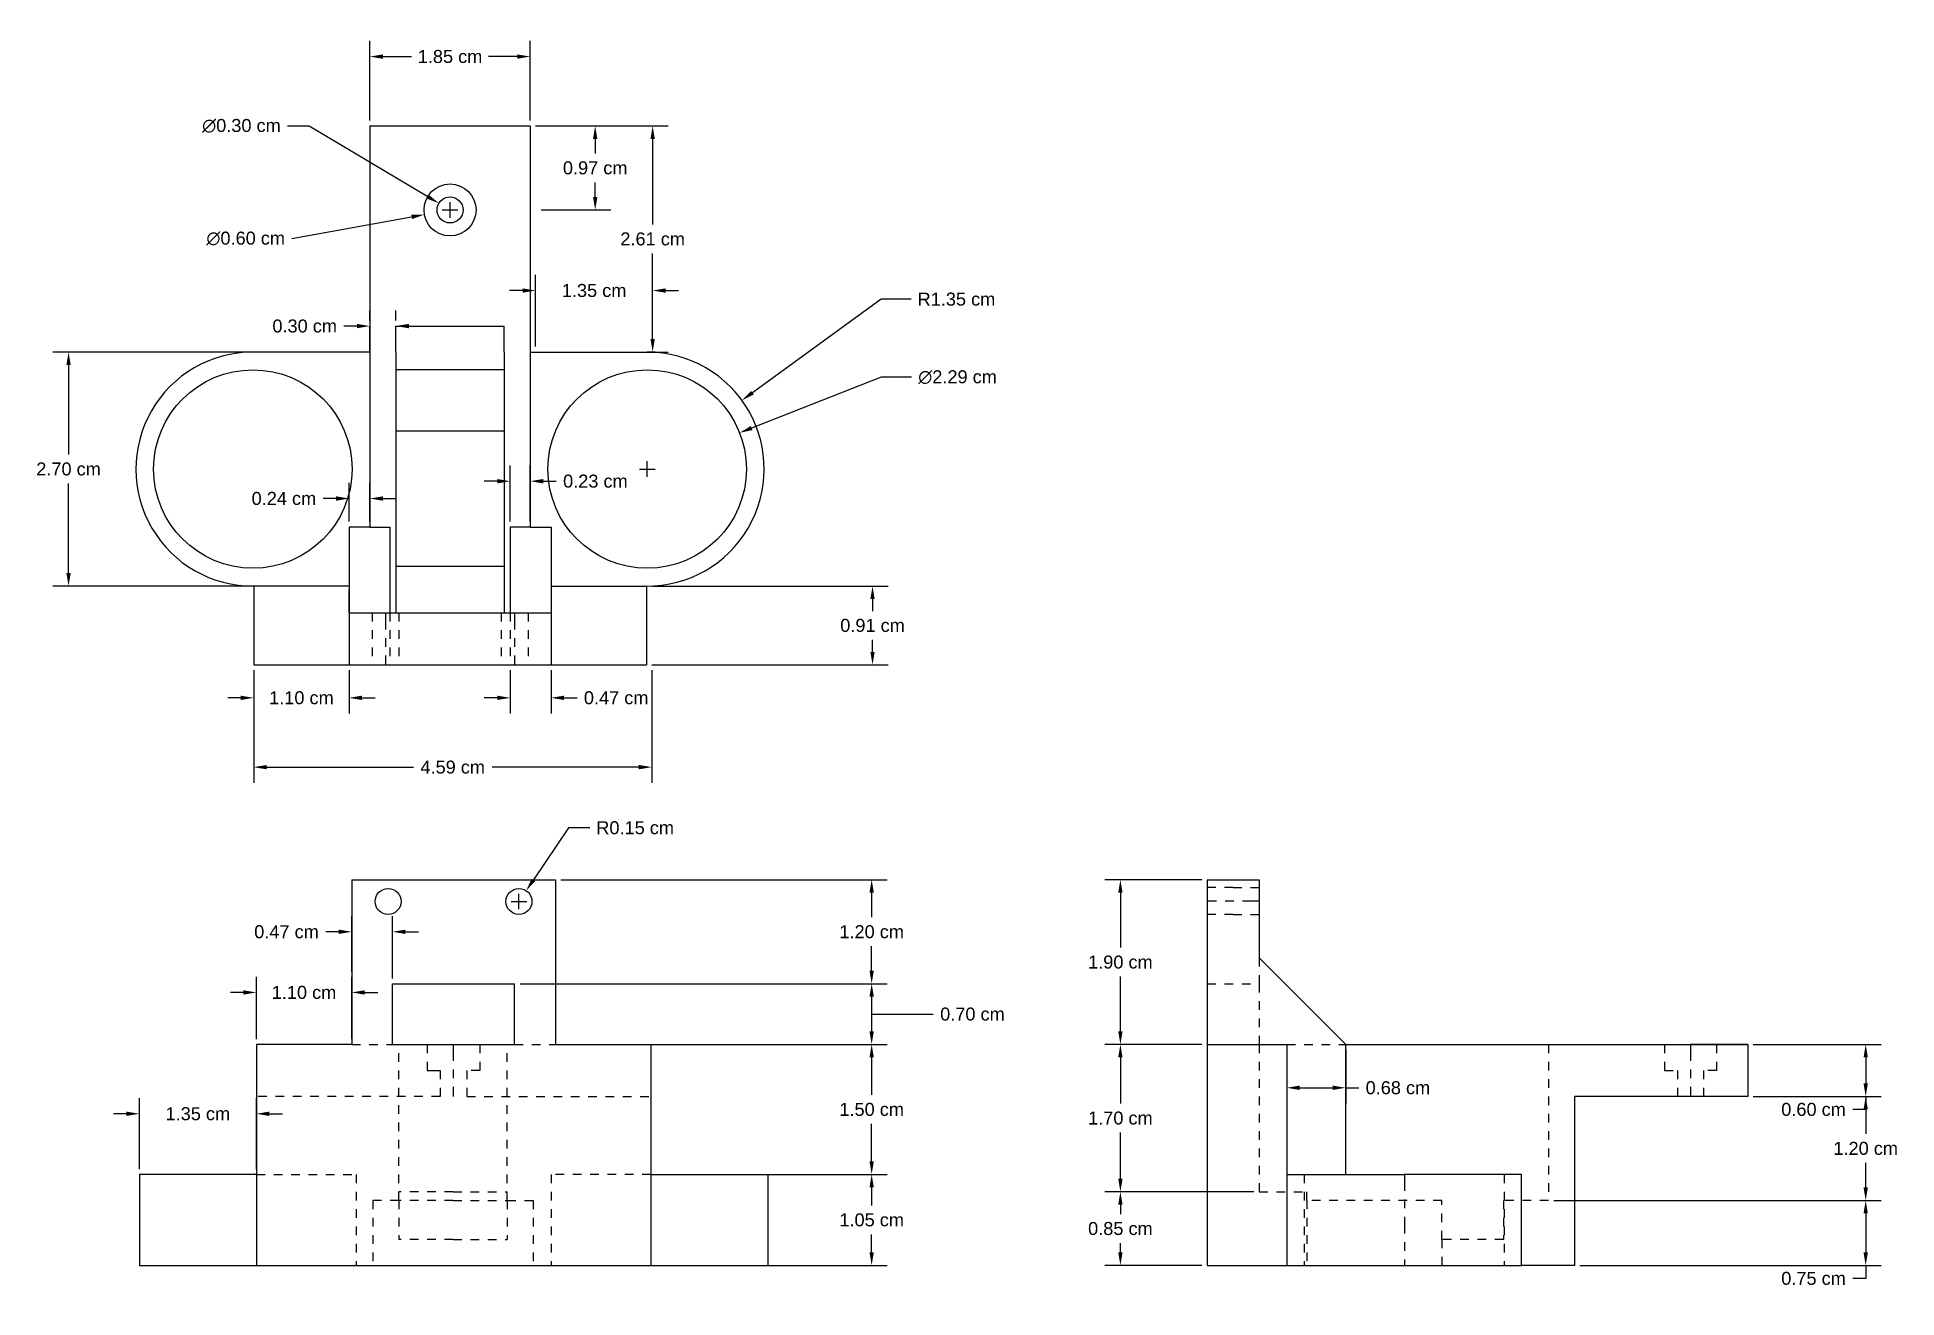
# Model space of a CAD drawing. Header units: centimetres. Extents: x 453536.4 to 453557.9, y 429435.2 to 429449.7.
import ezdxf

# ---------------------------------------------------------------- set-up
doc = ezdxf.new("R2010")
doc.units = ezdxf.units.CM
for name, pattern in [('CENTER2', [28.575, 19.05, -3.175, 3.175, -3.175]), ('HIDDEN', [9.525, 6.35, -3.175]), ('HIDDEN2', [4.7625, 3.175, -1.5875])]:
    doc.linetypes.add(name, pattern=pattern)
doc.styles.get("Standard").update_dxf_attribs({"font": 'arial.ttf'})
doc.dimstyles.get("Standard").update_dxf_attribs({"dimtxt": 0.15, "dimasz": 0.15, "dimexe": 0.18, "dimexo": 0.0625, "dimgap": 0.09, "dimtad": 0, "dimtih": 1, "dimtoh": 1, "dimzin": 0, "dimdsep": 46, "dimtxsty": 'Standard', "dimcen": 0.09, "dimclrd": 2, "dimclre": 2, "dimclrt": 2, "dimadec": 0, "dimazin": 0, "dimtfac": 1, "dimtofl": 0, "dimtmove": 0, "dimatfit": 3, "dimfxl": 1, "dimtfillclr": 2, "dimtolj": 1, "dimtzin": 0, "dimarcsym": 0})

# ---------------------------------------------------------------- blocks, each defined once
blk = doc.blocks.new('*D14')
at = {"color": 2, "lineweight": -2, "ltscale": 0.01, "transparency": 16777216}
for p, q in [((453540.24, 429448.763), (453540.24, 429449.68)), ((453542.09, 429448.763), (453542.09, 429449.68)), ((453540.39, 429449.5), (453540.72, 429449.5)), ((453541.94, 429449.5), (453541.61, 429449.5))]:
    blk.add_line(p, q, dxfattribs=at)
at = {"color": 2, "ltscale": 0.01, "transparency": 16777216}
for points in [[(453540.39, 429449.525), (453540.39, 429449.475), (453540.24, 429449.5)], [(453541.94, 429449.525), (453541.94, 429449.475), (453542.09, 429449.5)]]:
    blk.add_solid(points, dxfattribs=at)
at = {"layer": 'Defpoints', "color": 0, "ltscale": 0.01, "transparency": 16777216}
for p in [(453542.09, 429449.5), (453540.24, 429448.7), (453542.09, 429448.7)]:
    blk.add_point(p, dxfattribs=at)
at = {"color": 2, "ltscale": 0.01, "transparency": 16777216, "insert": (453541.165, 429449.5), "char_height": 0.15, "attachment_point": 5}
blk.add_mtext('\\A1;1.85 cm', dxfattribs=at)
blk = doc.blocks.new('*D17')
at = {"color": 2, "lineweight": -2, "ltscale": 0.01, "transparency": 16777216}
for p, q in [((453546.14, 429445.8), (453544.645, 429445.213)), ((453546.488, 429445.8), (453546.14, 429445.8)), ((453543.35, 429444.74), (453543.53, 429444.74)), ((453543.44, 429444.65), (453543.44, 429444.83))]:
    blk.add_line(p, q, dxfattribs=at)
at = {"color": 2, "ltscale": 0.01, "transparency": 16777216}
blk.add_solid([(453544.636, 429445.237), (453544.655, 429445.19), (453544.506, 429445.158)], dxfattribs=at)
at = {"layer": 'Defpoints', "color": 0, "ltscale": 0.01, "transparency": 16777216}
for p in [(453544.506, 429445.158), (453542.374, 429444.322)]:
    blk.add_point(p, dxfattribs=at)
at = {"color": 2, "ltscale": 0.01, "transparency": 16777216, "insert": (453547.021, 429445.8), "char_height": 0.15, "attachment_point": 5}
blk.add_mtext('\\A1;∅2.29 cm', dxfattribs=at)
blk = doc.blocks.new('*D19')
at = {"color": 2, "lineweight": -2, "ltscale": 0.01, "transparency": 16777216}
for p, q in [((453546.14, 429446.7), (453544.654, 429445.621)), ((453546.484, 429446.7), (453546.14, 429446.7)), ((453543.35, 429444.74), (453543.53, 429444.74)), ((453543.44, 429444.65), (453543.44, 429444.83))]:
    blk.add_line(p, q, dxfattribs=at)
at = {"color": 2, "ltscale": 0.01, "transparency": 16777216}
blk.add_solid([(453544.639, 429445.641), (453544.669, 429445.601), (453544.532, 429445.533)], dxfattribs=at)
at = {"layer": 'Defpoints', "color": 0, "ltscale": 0.01, "transparency": 16777216}
for p in [(453544.532, 429445.533), (453543.44, 429444.74)]:
    blk.add_point(p, dxfattribs=at)
at = {"color": 2, "ltscale": 0.01, "transparency": 16777216, "insert": (453547.008, 429446.7), "char_height": 0.15, "attachment_point": 5}
blk.add_mtext('\\A1;R1.35 cm', dxfattribs=at)
blk = doc.blocks.new('*D20')
at = {"color": 2, "lineweight": -2, "ltscale": 0.01, "transparency": 16777216}
for p, q in [((453543.493, 429443.39), (453546.22, 429443.39)), ((453546.04, 429443.24), (453546.04, 429443.102)), ((453546.04, 429442.63), (453546.04, 429442.768)), ((453543.493, 429442.48), (453546.22, 429442.48))]:
    blk.add_line(p, q, dxfattribs=at)
at = {"color": 2, "ltscale": 0.01, "transparency": 16777216}
for points in [[(453546.015, 429443.24), (453546.065, 429443.24), (453546.04, 429443.39)], [(453546.015, 429442.63), (453546.065, 429442.63), (453546.04, 429442.48)]]:
    blk.add_solid(points, dxfattribs=at)
at = {"layer": 'Defpoints', "color": 0, "ltscale": 0.01, "transparency": 16777216}
for p in [(453543.43, 429443.39), (453543.43, 429442.48), (453546.04, 429442.48)]:
    blk.add_point(p, dxfattribs=at)
at = {"color": 2, "ltscale": 0.01, "transparency": 16777216, "insert": (453546.04, 429442.935), "char_height": 0.15, "attachment_point": 5}
blk.add_mtext('\\A1;0.91 cm', dxfattribs=at)
blk = doc.blocks.new('*D21')
at = {"color": 2, "lineweight": -2, "ltscale": 0.01, "transparency": 16777216}
for p, q in [((453539.291, 429448.7), (453539.54, 429448.7)), ((453539.54, 429448.7), (453540.907, 429447.884)), ((453541.075, 429447.73), (453541.255, 429447.73)), ((453541.165, 429447.64), (453541.165, 429447.82))]:
    blk.add_line(p, q, dxfattribs=at)
at = {"color": 2, "ltscale": 0.01, "transparency": 16777216}
blk.add_solid([(453540.92, 429447.905), (453540.895, 429447.862), (453541.036, 429447.807)], dxfattribs=at)
at = {"layer": 'Defpoints', "color": 0, "ltscale": 0.01, "transparency": 16777216}
for p in [(453541.036, 429447.807), (453541.294, 429447.653)]:
    blk.add_point(p, dxfattribs=at)
at = {"color": 2, "ltscale": 0.01, "transparency": 16777216, "insert": (453538.758, 429448.7), "char_height": 0.15, "attachment_point": 5}
blk.add_mtext('\\A1;∅0.30 cm', dxfattribs=at)
blk = doc.blocks.new('*D22')
at = {"color": 2, "lineweight": -2, "ltscale": 0.01, "transparency": 16777216}
for p, q in [((453539.251, 429446.09), (453536.583, 429446.09)), ((453536.763, 429445.94), (453536.763, 429444.907)), ((453536.763, 429443.54), (453536.763, 429444.573)), ((453539.261, 429443.39), (453536.583, 429443.39))]:
    blk.add_line(p, q, dxfattribs=at)
at = {"color": 2, "ltscale": 0.01, "transparency": 16777216}
for points in [[(453536.738, 429445.94), (453536.788, 429445.94), (453536.763, 429446.09)], [(453536.738, 429443.54), (453536.788, 429443.54), (453536.763, 429443.39)]]:
    blk.add_solid(points, dxfattribs=at)
at = {"layer": 'Defpoints', "color": 0, "ltscale": 0.01, "transparency": 16777216}
for p in [(453539.313, 429446.09), (453536.763, 429443.39), (453539.323, 429443.39)]:
    blk.add_point(p, dxfattribs=at)
at = {"color": 2, "ltscale": 0.01, "transparency": 16777216, "insert": (453536.763, 429444.74), "char_height": 0.15, "attachment_point": 5}
blk.add_mtext('\\A1;2.70 cm', dxfattribs=at)
blk = doc.blocks.new('*D24')
at = {"color": 2, "lineweight": -2, "ltscale": 0.01, "transparency": 16777216}
for p, q in [((453541.075, 429447.73), (453541.255, 429447.73)), ((453541.165, 429447.64), (453541.165, 429447.82)), ((453539.34, 429447.4), (453540.722, 429447.65))]:
    blk.add_line(p, q, dxfattribs=at)
at = {"color": 2, "ltscale": 0.01, "transparency": 16777216}
blk.add_solid([(453540.718, 429447.675), (453540.727, 429447.625), (453540.87, 429447.677)], dxfattribs=at)
at = {"layer": 'Defpoints', "color": 0, "ltscale": 0.01, "transparency": 16777216}
for p in [(453541.46, 429447.783), (453540.87, 429447.677)]:
    blk.add_point(p, dxfattribs=at)
at = {"color": 2, "ltscale": 0.01, "transparency": 16777216, "insert": (453538.807, 429447.4), "char_height": 0.15, "attachment_point": 5}
blk.add_mtext('\\A1;∅0.60 cm', dxfattribs=at)
blk = doc.blocks.new('*D27')
at = {"color": 2, "lineweight": -2, "ltscale": 0.01, "transparency": 16777216}
for p, q in [((453541.86, 429444.133), (453541.86, 429444.78)), ((453542.09, 429444.133), (453542.09, 429444.78)), ((453541.71, 429444.6), (453541.56, 429444.6)), ((453542.24, 429444.6), (453542.39, 429444.6))]:
    blk.add_line(p, q, dxfattribs=at)
at = {"color": 2, "ltscale": 0.01, "transparency": 16777216}
for points in [[(453541.71, 429444.625), (453541.71, 429444.575), (453541.86, 429444.6)], [(453542.24, 429444.625), (453542.24, 429444.575), (453542.09, 429444.6)]]:
    blk.add_solid(points, dxfattribs=at)
at = {"layer": 'Defpoints', "color": 0, "ltscale": 0.01, "transparency": 16777216}
for p in [(453542.09, 429444.6), (453541.86, 429444.07), (453542.09, 429444.07)]:
    blk.add_point(p, dxfattribs=at)
at = {"color": 2, "ltscale": 0.01, "transparency": 16777216, "insert": (453542.842, 429444.6), "char_height": 0.15, "attachment_point": 5}
blk.add_mtext('\\A1;0.23 cm', dxfattribs=at)
blk = doc.blocks.new('*D28')
at = {"color": 2, "lineweight": -2, "ltscale": 0.01, "transparency": 16777216}
for p, q in [((453541.86, 429442.418), (453541.86, 429441.92)), ((453542.33, 429442.418), (453542.33, 429441.92)), ((453541.71, 429442.1), (453541.56, 429442.1)), ((453542.48, 429442.1), (453542.63, 429442.1))]:
    blk.add_line(p, q, dxfattribs=at)
at = {"color": 2, "ltscale": 0.01, "transparency": 16777216}
for points in [[(453541.71, 429442.125), (453541.71, 429442.075), (453541.86, 429442.1)], [(453542.48, 429442.125), (453542.48, 429442.075), (453542.33, 429442.1)]]:
    blk.add_solid(points, dxfattribs=at)
at = {"layer": 'Defpoints', "color": 0, "ltscale": 0.01, "transparency": 16777216}
for p in [(453541.86, 429442.48), (453542.33, 429442.48), (453542.33, 429442.1)]:
    blk.add_point(p, dxfattribs=at)
at = {"color": 2, "ltscale": 0.01, "transparency": 16777216, "insert": (453543.082, 429442.1), "char_height": 0.15, "attachment_point": 5}
blk.add_mtext('\\A1;0.47 cm', dxfattribs=at)
blk = doc.blocks.new('*D29')
at = {"color": 2, "lineweight": -2, "ltscale": 0.01, "transparency": 16777216}
for p, q in [((453538.9, 429442.4175), (453538.9, 429441.92)), ((453540, 429442.4175), (453540, 429441.92)), ((453538.75, 429442.1), (453538.6, 429442.1)), ((453540.15, 429442.1), (453540.3, 429442.1))]:
    blk.add_line(p, q, dxfattribs=at)
at = {"color": 2, "ltscale": 0.01, "transparency": 16777216}
for points in [[(453538.75, 429442.125), (453538.75, 429442.075), (453538.9, 429442.1)], [(453540.15, 429442.125), (453540.15, 429442.075), (453540, 429442.1)]]:
    blk.add_solid(points, dxfattribs=at)
at = {"layer": 'Defpoints', "color": 0, "ltscale": 0.01, "transparency": 16777216}
for p in [(453538.9, 429442.48), (453540, 429442.48), (453540, 429442.1)]:
    blk.add_point(p, dxfattribs=at)
at = {"color": 2, "ltscale": 0.01, "transparency": 16777216, "insert": (453539.45, 429442.1), "char_height": 0.15, "attachment_point": 5}
blk.add_mtext('\\A1;1.10 cm', dxfattribs=at)
blk = doc.blocks.new('*D30')
at = {"color": 2, "lineweight": -2, "ltscale": 0.01, "transparency": 16777216}
for p, q in [((453538.9, 429442.418), (453538.9, 429441.12)), ((453543.493, 429442.418), (453543.493, 429441.12)), ((453539.05, 429441.3), (453540.742, 429441.3)), ((453543.343, 429441.3), (453541.651, 429441.3))]:
    blk.add_line(p, q, dxfattribs=at)
at = {"color": 2, "ltscale": 0.01, "transparency": 16777216}
for points in [[(453539.05, 429441.325), (453539.05, 429441.275), (453538.9, 429441.3)], [(453543.343, 429441.325), (453543.343, 429441.275), (453543.493, 429441.3)]]:
    blk.add_solid(points, dxfattribs=at)
at = {"layer": 'Defpoints', "color": 0, "ltscale": 0.01, "transparency": 16777216}
for p in [(453538.9, 429442.48), (453543.493, 429442.48), (453543.493, 429441.3)]:
    blk.add_point(p, dxfattribs=at)
at = {"color": 2, "ltscale": 0.01, "transparency": 16777216, "insert": (453541.196, 429441.3), "char_height": 0.15, "attachment_point": 5}
blk.add_mtext('\\A1;4.59 cm', dxfattribs=at)
blk = doc.blocks.new('*D32')
at = {"color": 2, "lineweight": -2, "ltscale": 0.01, "transparency": 16777216}
for p, q in [((453542.1525, 429446.1525), (453542.1525, 429446.98)), ((453543.5025, 429446.1525), (453543.5025, 429446.98)), ((453542.0025, 429446.8), (453541.8525, 429446.8)), ((453543.6525, 429446.8), (453543.8025, 429446.8))]:
    blk.add_line(p, q, dxfattribs=at)
at = {"color": 2, "ltscale": 0.01, "transparency": 16777216}
for points in [[(453542.0025, 429446.825), (453542.0025, 429446.775), (453542.1525, 429446.8)], [(453543.6525, 429446.825), (453543.6525, 429446.775), (453543.5025, 429446.8)]]:
    blk.add_solid(points, dxfattribs=at)
at = {"layer": 'Defpoints', "color": 0, "ltscale": 0.01, "transparency": 16777216}
for p in [(453543.5025, 429446.8), (453542.1525, 429446.09), (453543.5025, 429446.09)]:
    blk.add_point(p, dxfattribs=at)
at = {"color": 2, "ltscale": 0.01, "transparency": 16777216, "insert": (453542.8275, 429446.8), "char_height": 0.15, "attachment_point": 5}
blk.add_mtext('\\A1;1.35 cm', dxfattribs=at)
blk = doc.blocks.new('*D33')
at = {"color": 2, "lineweight": -2, "ltscale": 0.01, "transparency": 16777216}
for p, q in [((453542.153, 429448.7), (453543.683, 429448.7)), ((453543.503, 429448.55), (453543.503, 429447.562)), ((453543.503, 429446.24), (453543.503, 429447.228)), ((453542.153, 429446.09), (453543.683, 429446.09))]:
    blk.add_line(p, q, dxfattribs=at)
at = {"color": 2, "ltscale": 0.01, "transparency": 16777216}
for points in [[(453543.478, 429448.55), (453543.528, 429448.55), (453543.503, 429448.7)], [(453543.478, 429446.24), (453543.528, 429446.24), (453543.503, 429446.09)]]:
    blk.add_solid(points, dxfattribs=at)
at = {"layer": 'Defpoints', "color": 0, "ltscale": 0.01, "transparency": 16777216}
for p in [(453542.09, 429448.7), (453542.09, 429446.09), (453543.503, 429446.09)]:
    blk.add_point(p, dxfattribs=at)
at = {"color": 2, "ltscale": 0.01, "transparency": 16777216, "insert": (453543.503, 429447.395), "char_height": 0.15, "attachment_point": 5}
blk.add_mtext('\\A1;2.61 cm', dxfattribs=at)
blk = doc.blocks.new('*D34')
at = {"color": 2, "lineweight": -2, "ltscale": 0.01, "transparency": 16777216}
for p, q in [((453542.215, 429448.7), (453543.02, 429448.7)), ((453542.84, 429448.55), (453542.84, 429448.382)), ((453542.84, 429447.88), (453542.84, 429448.048)), ((453542.215, 429447.73), (453543.02, 429447.73))]:
    blk.add_line(p, q, dxfattribs=at)
at = {"color": 2, "ltscale": 0.01, "transparency": 16777216}
for points in [[(453542.815, 429448.55), (453542.865, 429448.55), (453542.84, 429448.7)], [(453542.815, 429447.88), (453542.865, 429447.88), (453542.84, 429447.73)]]:
    blk.add_solid(points, dxfattribs=at)
at = {"layer": 'Defpoints', "color": 0, "ltscale": 0.01, "transparency": 16777216}
for p in [(453542.153, 429448.7), (453542.153, 429447.73), (453542.84, 429447.73)]:
    blk.add_point(p, dxfattribs=at)
at = {"color": 2, "ltscale": 0.01, "transparency": 16777216, "insert": (453542.84, 429448.215), "char_height": 0.15, "attachment_point": 5}
blk.add_mtext('\\A1;0.97 cm', dxfattribs=at)
blk = doc.blocks.new('*D35')
at = {"color": 2, "lineweight": -2, "ltscale": 0.01, "transparency": 16777216}
for p, q in [((453540.24, 429446.453), (453540.24, 429446.57)), ((453540.54, 429446.453), (453540.54, 429446.57)), ((453540.09, 429446.39), (453539.94, 429446.39)), ((453540.69, 429446.39), (453540.84, 429446.39))]:
    blk.add_line(p, q, dxfattribs=at)
at = {"color": 2, "ltscale": 0.01, "transparency": 16777216}
for points in [[(453540.09, 429446.415), (453540.09, 429446.365), (453540.24, 429446.39)], [(453540.69, 429446.415), (453540.69, 429446.365), (453540.54, 429446.39)]]:
    blk.add_solid(points, dxfattribs=at)
at = {"layer": 'Defpoints', "color": 0, "ltscale": 0.01, "transparency": 16777216}
for p in [(453540.24, 429446.39), (453540.24, 429446.39), (453540.54, 429446.39)]:
    blk.add_point(p, dxfattribs=at)
at = {"color": 2, "ltscale": 0.01, "transparency": 16777216, "insert": (453539.488, 429446.39), "char_height": 0.15, "attachment_point": 5}
blk.add_mtext('\\A1;0.30 cm', dxfattribs=at)
blk = doc.blocks.new('*D36')
at = {"color": 2, "lineweight": -2, "ltscale": 0.01, "transparency": 16777216}
for p, q in [((453542.53, 429440.6), (453542.127, 429439.999)), ((453542.777, 429440.6), (453542.53, 429440.6)), ((453541.96, 429439.66), (453541.96, 429439.84)), ((453541.87, 429439.75), (453542.05, 429439.75))]:
    blk.add_line(p, q, dxfattribs=at)
at = {"color": 2, "ltscale": 0.01, "transparency": 16777216}
blk.add_solid([(453542.106, 429440.013), (453542.148, 429439.985), (453542.044, 429439.875)], dxfattribs=at)
at = {"layer": 'Defpoints', "color": 0, "ltscale": 0.01, "transparency": 16777216}
for p in [(453542.044, 429439.875), (453541.96, 429439.75)]:
    blk.add_point(p, dxfattribs=at)
at = {"color": 2, "ltscale": 0.01, "transparency": 16777216, "insert": (453543.301, 429440.6), "char_height": 0.15, "attachment_point": 5}
blk.add_mtext('\\A1;R0.15 cm', dxfattribs=at)
blk = doc.blocks.new('*D38')
at = {"color": 2, "lineweight": -2, "ltscale": 0.01, "transparency": 16777216}
for p, q in [((453542.443, 429438.1), (453546.21, 429438.1)), ((453546.03, 429437.95), (453546.03, 429437.517)), ((453546.03, 429436.75), (453546.03, 429437.183)), ((453543.543, 429436.6), (453546.21, 429436.6))]:
    blk.add_line(p, q, dxfattribs=at)
at = {"color": 2, "ltscale": 0.01, "transparency": 16777216}
for points in [[(453546.005, 429437.95), (453546.055, 429437.95), (453546.03, 429438.1)], [(453546.005, 429436.75), (453546.055, 429436.75), (453546.03, 429436.6)]]:
    blk.add_solid(points, dxfattribs=at)
at = {"layer": 'Defpoints', "color": 0, "ltscale": 0.01, "transparency": 16777216}
for p in [(453542.38, 429438.1), (453543.48, 429436.6), (453546.03, 429436.6)]:
    blk.add_point(p, dxfattribs=at)
at = {"color": 2, "ltscale": 0.01, "transparency": 16777216, "insert": (453546.03, 429437.35), "char_height": 0.15, "attachment_point": 5}
blk.add_mtext('\\A1;1.50 cm', dxfattribs=at)
blk = doc.blocks.new('*D39')
at = {"color": 2, "lineweight": -2, "ltscale": 0.01, "transparency": 16777216}
for p, q in [((453543.543, 429436.6), (453546.21, 429436.6)), ((453546.03, 429436.45), (453546.03, 429436.242)), ((453546.03, 429435.7), (453546.03, 429435.908)), ((453543.543, 429435.55), (453546.21, 429435.55))]:
    blk.add_line(p, q, dxfattribs=at)
at = {"color": 2, "ltscale": 0.01, "transparency": 16777216}
for points in [[(453546.005, 429436.45), (453546.055, 429436.45), (453546.03, 429436.6)], [(453546.005, 429435.7), (453546.055, 429435.7), (453546.03, 429435.55)]]:
    blk.add_solid(points, dxfattribs=at)
at = {"layer": 'Defpoints', "color": 0, "ltscale": 0.01, "transparency": 16777216}
for p in [(453543.48, 429436.6), (453543.48, 429435.55), (453546.03, 429435.55)]:
    blk.add_point(p, dxfattribs=at)
at = {"color": 2, "ltscale": 0.01, "transparency": 16777216, "insert": (453546.03, 429436.075), "char_height": 0.15, "attachment_point": 5}
blk.add_mtext('\\A1;1.05 cm', dxfattribs=at)
blk = doc.blocks.new('*D40')
at = {"color": 2, "lineweight": -2, "ltscale": 0.01, "transparency": 16777216}
for p, q in [((453538.78, 429438.7), (453538.63, 429438.7)), ((453538.93, 429438.1625), (453538.93, 429438.88)), ((453540.03, 429438.1625), (453540.03, 429438.88)), ((453540.18, 429438.7), (453540.33, 429438.7))]:
    blk.add_line(p, q, dxfattribs=at)
at = {"color": 2, "ltscale": 0.01, "transparency": 16777216}
for points in [[(453538.78, 429438.725), (453538.78, 429438.675), (453538.93, 429438.7)], [(453540.18, 429438.725), (453540.18, 429438.675), (453540.03, 429438.7)]]:
    blk.add_solid(points, dxfattribs=at)
at = {"layer": 'Defpoints', "color": 0, "ltscale": 0.01, "transparency": 16777216}
for p in [(453540.03, 429438.7), (453538.93, 429438.1), (453540.03, 429438.1)]:
    blk.add_point(p, dxfattribs=at)
at = {"color": 2, "ltscale": 0.01, "transparency": 16777216, "insert": (453539.48, 429438.7), "char_height": 0.15, "attachment_point": 5}
blk.add_mtext('\\A1;1.10 cm', dxfattribs=at)
blk = doc.blocks.new('*D41')
at = {"color": 2, "lineweight": -2, "ltscale": 0.01, "transparency": 16777216}
for p, q in [((453542.443, 429440), (453546.21, 429440)), ((453546.03, 429439.85), (453546.03, 429439.567)), ((453546.03, 429438.95), (453546.03, 429439.233)), ((453541.973, 429438.8), (453546.21, 429438.8))]:
    blk.add_line(p, q, dxfattribs=at)
at = {"color": 2, "ltscale": 0.01, "transparency": 16777216}
for points in [[(453546.005, 429439.85), (453546.055, 429439.85), (453546.03, 429440)], [(453546.005, 429438.95), (453546.055, 429438.95), (453546.03, 429438.8)]]:
    blk.add_solid(points, dxfattribs=at)
at = {"layer": 'Defpoints', "color": 0, "ltscale": 0.01, "transparency": 16777216}
for p in [(453542.38, 429440), (453541.91, 429438.8), (453546.03, 429438.8)]:
    blk.add_point(p, dxfattribs=at)
at = {"color": 2, "ltscale": 0.01, "transparency": 16777216, "insert": (453546.03, 429439.4), "char_height": 0.15, "attachment_point": 5}
blk.add_mtext('\\A1;1.20 cm', dxfattribs=at)
blk = doc.blocks.new('*D42')
at = {"color": 2, "lineweight": -2, "ltscale": 0.01, "transparency": 16777216}
for p, q in [((453541.973, 429438.8), (453546.21, 429438.8)), ((453546.03, 429438.65), (453546.03, 429438.25)), ((453546.03, 429438.45), (453546.561, 429438.45)), ((453546.561, 429438.45), (453546.741, 429438.45)), ((453542.505, 429438.1), (453546.21, 429438.1))]:
    blk.add_line(p, q, dxfattribs=at)
at = {"color": 2, "ltscale": 0.01, "transparency": 16777216}
for points in [[(453546.005, 429438.65), (453546.055, 429438.65), (453546.03, 429438.8)], [(453546.005, 429438.25), (453546.055, 429438.25), (453546.03, 429438.1)]]:
    blk.add_solid(points, dxfattribs=at)
at = {"layer": 'Defpoints', "color": 0, "ltscale": 0.01, "transparency": 16777216}
for p in [(453541.91, 429438.8), (453542.443, 429438.1), (453546.03, 429438.1)]:
    blk.add_point(p, dxfattribs=at)
at = {"color": 2, "ltscale": 0.01, "transparency": 16777216, "insert": (453547.193, 429438.45), "char_height": 0.15, "attachment_point": 5}
blk.add_mtext('\\A1;0.70 cm', dxfattribs=at)
blk = doc.blocks.new('*D43')
at = {"color": 2, "lineweight": -2, "ltscale": 0.01, "transparency": 16777216}
for p, q in [((453537.58, 429436.6625), (453537.58, 429437.48)), ((453538.93, 429436.6625), (453538.93, 429437.48)), ((453537.43, 429437.3), (453537.28, 429437.3)), ((453539.08, 429437.3), (453539.23, 429437.3))]:
    blk.add_line(p, q, dxfattribs=at)
at = {"color": 2, "ltscale": 0.01, "transparency": 16777216}
for points in [[(453537.43, 429437.325), (453537.43, 429437.275), (453537.58, 429437.3)], [(453539.08, 429437.325), (453539.08, 429437.275), (453538.93, 429437.3)]]:
    blk.add_solid(points, dxfattribs=at)
at = {"layer": 'Defpoints', "color": 0, "ltscale": 0.01, "transparency": 16777216}
for p in [(453537.58, 429437.3), (453537.58, 429436.6), (453538.93, 429436.6)]:
    blk.add_point(p, dxfattribs=at)
at = {"color": 2, "ltscale": 0.01, "transparency": 16777216, "insert": (453538.255, 429437.3), "char_height": 0.15, "attachment_point": 5}
blk.add_mtext('\\A1;1.35 cm', dxfattribs=at)
blk = doc.blocks.new('*D44')
at = {"color": 2, "lineweight": -2, "ltscale": 0.01, "transparency": 16777216}
for p, q in [((453540.03, 429438.943), (453540.03, 429439.58)), ((453540.5, 429438.862), (453540.5, 429439.58)), ((453539.88, 429439.4), (453539.73, 429439.4)), ((453540.65, 429439.4), (453540.8, 429439.4))]:
    blk.add_line(p, q, dxfattribs=at)
at = {"color": 2, "ltscale": 0.01, "transparency": 16777216}
for points in [[(453539.88, 429439.425), (453539.88, 429439.375), (453540.03, 429439.4)], [(453540.65, 429439.425), (453540.65, 429439.375), (453540.5, 429439.4)]]:
    blk.add_solid(points, dxfattribs=at)
at = {"layer": 'Defpoints', "color": 0, "ltscale": 0.01, "transparency": 16777216}
for p in [(453540.03, 429439.4), (453540.03, 429438.88), (453540.5, 429438.8)]:
    blk.add_point(p, dxfattribs=at)
at = {"color": 2, "ltscale": 0.01, "transparency": 16777216, "insert": (453539.278, 429439.4), "char_height": 0.15, "attachment_point": 5}
blk.add_mtext('\\A1;0.47 cm', dxfattribs=at)
blk = doc.blocks.new('*D45')
at = {"color": 2, "lineweight": -2, "ltscale": 0.01, "transparency": 16777216}
for p, q in [((453556.203, 429438.1), (453557.68, 429438.1)), ((453557.5, 429437.95), (453557.5, 429437.65)), ((453556.203, 429437.5), (453557.68, 429437.5)), ((453557.5, 429437.5), (453557.5, 429437.35)), ((453557.5, 429437.35), (453557.35, 429437.35))]:
    blk.add_line(p, q, dxfattribs=at)
at = {"color": 2, "ltscale": 0.01, "transparency": 16777216}
for points in [[(453557.475, 429437.95), (453557.525, 429437.95), (453557.5, 429438.1)], [(453557.475, 429437.65), (453557.525, 429437.65), (453557.5, 429437.5)]]:
    blk.add_solid(points, dxfattribs=at)
at = {"layer": 'Defpoints', "color": 0, "ltscale": 0.01, "transparency": 16777216}
for p in [(453556.14, 429438.1), (453556.14, 429437.5), (453557.5, 429437.5)]:
    blk.add_point(p, dxfattribs=at)
at = {"color": 2, "ltscale": 0.01, "transparency": 16777216, "insert": (453556.898, 429437.35), "char_height": 0.15, "attachment_point": 5}
blk.add_mtext('\\A1;0.60 cm', dxfattribs=at)
blk = doc.blocks.new('*D47')
at = {"color": 2, "lineweight": -2, "ltscale": 0.01, "transparency": 16777216}
for p, q in [((453549.838, 429440), (453548.72, 429440)), ((453548.9, 429439.85), (453548.9, 429439.217)), ((453548.9, 429438.25), (453548.9, 429438.883)), ((453549.838, 429438.1), (453548.72, 429438.1))]:
    blk.add_line(p, q, dxfattribs=at)
at = {"color": 2, "ltscale": 0.01, "transparency": 16777216}
for points in [[(453548.875, 429439.85), (453548.925, 429439.85), (453548.9, 429440)], [(453548.875, 429438.25), (453548.925, 429438.25), (453548.9, 429438.1)]]:
    blk.add_solid(points, dxfattribs=at)
at = {"layer": 'Defpoints', "color": 0, "ltscale": 0.01, "transparency": 16777216}
for p in [(453549.9, 429440), (453548.9, 429438.1), (453549.9, 429438.1)]:
    blk.add_point(p, dxfattribs=at)
at = {"color": 2, "ltscale": 0.01, "transparency": 16777216, "insert": (453548.9, 429439.05), "char_height": 0.15, "attachment_point": 5}
blk.add_mtext('\\A1;1.90 cm', dxfattribs=at)
blk = doc.blocks.new('*D49')
at = {"color": 2, "lineweight": -2, "ltscale": 0.01, "transparency": 16777216}
for p, q in [((453540, 429444.133), (453540, 429444.58)), ((453540.24, 429444.133), (453540.24, 429444.58)), ((453539.85, 429444.4), (453539.7, 429444.4)), ((453540.39, 429444.4), (453540.54, 429444.4))]:
    blk.add_line(p, q, dxfattribs=at)
at = {"color": 2, "ltscale": 0.01, "transparency": 16777216}
for points in [[(453539.85, 429444.425), (453539.85, 429444.375), (453540, 429444.4)], [(453540.39, 429444.425), (453540.39, 429444.375), (453540.24, 429444.4)]]:
    blk.add_solid(points, dxfattribs=at)
at = {"layer": 'Defpoints', "color": 0, "ltscale": 0.01, "transparency": 16777216}
for p in [(453540, 429444.4), (453540, 429444.07), (453540.24, 429444.07)]:
    blk.add_point(p, dxfattribs=at)
at = {"color": 2, "ltscale": 0.01, "transparency": 16777216, "insert": (453539.248, 429444.4), "char_height": 0.15, "attachment_point": 5}
blk.add_mtext('\\A1;0.24 cm', dxfattribs=at)
blk = doc.blocks.new('*D51')
at = {"color": 2, "lineweight": -2, "ltscale": 0.01, "transparency": 16777216}
for p, q in [((453550.82, 429438.037), (453550.82, 429437.42)), ((453551.5, 429438.037), (453551.5, 429437.42)), ((453550.97, 429437.6), (453551.35, 429437.6)), ((453551.5, 429437.6), (453551.65, 429437.6))]:
    blk.add_line(p, q, dxfattribs=at)
at = {"color": 2, "ltscale": 0.01, "transparency": 16777216}
for points in [[(453550.97, 429437.625), (453550.97, 429437.575), (453550.82, 429437.6)], [(453551.35, 429437.625), (453551.35, 429437.575), (453551.5, 429437.6)]]:
    blk.add_solid(points, dxfattribs=at)
at = {"layer": 'Defpoints', "color": 0, "ltscale": 0.01, "transparency": 16777216}
for p in [(453550.82, 429438.1), (453551.5, 429438.1), (453551.5, 429437.6)]:
    blk.add_point(p, dxfattribs=at)
at = {"color": 2, "ltscale": 0.01, "transparency": 16777216, "insert": (453552.102, 429437.6), "char_height": 0.15, "attachment_point": 5}
blk.add_mtext('\\A1;0.68 cm', dxfattribs=at)
blk = doc.blocks.new('*D59')
at = {"color": 2, "lineweight": -2, "ltscale": 0.01, "transparency": 16777216}
for p, q in [((453556.265, 429437.5), (453557.68, 429437.5)), ((453557.5, 429437.35), (453557.5, 429437.067)), ((453557.5, 429436.45), (453557.5, 429436.733)), ((453553.903, 429436.3), (453557.68, 429436.3))]:
    blk.add_line(p, q, dxfattribs=at)
at = {"color": 2, "ltscale": 0.01, "transparency": 16777216}
for points in [[(453557.475, 429437.35), (453557.525, 429437.35), (453557.5, 429437.5)], [(453557.475, 429436.45), (453557.525, 429436.45), (453557.5, 429436.3)]]:
    blk.add_solid(points, dxfattribs=at)
at = {"layer": 'Defpoints', "color": 0, "ltscale": 0.01, "transparency": 16777216}
for p in [(453556.203, 429437.5), (453553.84, 429436.3), (453557.5, 429436.3)]:
    blk.add_point(p, dxfattribs=at)
at = {"color": 2, "ltscale": 0.01, "transparency": 16777216, "insert": (453557.5, 429436.9), "char_height": 0.15, "attachment_point": 5}
blk.add_mtext('\\A1;1.20 cm', dxfattribs=at)
blk = doc.blocks.new('*D60')
at = {"color": 2, "lineweight": -2, "ltscale": 0.01, "transparency": 16777216}
for p, q in [((453553.965, 429436.3), (453557.68, 429436.3)), ((453557.5, 429436.15), (453557.5, 429435.7)), ((453554.203, 429435.55), (453557.68, 429435.55)), ((453557.5, 429435.55), (453557.5, 429435.4)), ((453557.5, 429435.4), (453557.35, 429435.4))]:
    blk.add_line(p, q, dxfattribs=at)
at = {"color": 2, "ltscale": 0.01, "transparency": 16777216}
for points in [[(453557.475, 429436.15), (453557.525, 429436.15), (453557.5, 429436.3)], [(453557.475, 429435.7), (453557.525, 429435.7), (453557.5, 429435.55)]]:
    blk.add_solid(points, dxfattribs=at)
at = {"layer": 'Defpoints', "color": 0, "ltscale": 0.01, "transparency": 16777216}
for p in [(453553.903, 429436.3), (453554.14, 429435.55), (453557.5, 429435.55)]:
    blk.add_point(p, dxfattribs=at)
at = {"color": 2, "ltscale": 0.01, "transparency": 16777216, "insert": (453556.898, 429435.4), "char_height": 0.15, "attachment_point": 5}
blk.add_mtext('\\A1;0.75 cm', dxfattribs=at)
blk = doc.blocks.new('*D61')
at = {"color": 2, "lineweight": -2, "ltscale": 0.01, "transparency": 16777216}
for p, q in [((453549.838, 429438.1), (453548.72, 429438.1)), ((453548.9, 429437.95), (453548.9, 429437.417)), ((453548.9, 429436.55), (453548.9, 429437.083)), ((453550.438, 429436.4), (453548.72, 429436.4))]:
    blk.add_line(p, q, dxfattribs=at)
at = {"color": 2, "ltscale": 0.01, "transparency": 16777216}
for points in [[(453548.875, 429437.95), (453548.925, 429437.95), (453548.9, 429438.1)], [(453548.875, 429436.55), (453548.925, 429436.55), (453548.9, 429436.4)]]:
    blk.add_solid(points, dxfattribs=at)
at = {"layer": 'Defpoints', "color": 0, "ltscale": 0.01, "transparency": 16777216}
for p in [(453549.9, 429438.1), (453548.9, 429436.4), (453550.5, 429436.4)]:
    blk.add_point(p, dxfattribs=at)
at = {"color": 2, "ltscale": 0.01, "transparency": 16777216, "insert": (453548.9, 429437.25), "char_height": 0.15, "attachment_point": 5}
blk.add_mtext('\\A1;1.70 cm', dxfattribs=at)
blk = doc.blocks.new('*D62')
at = {"color": 2, "lineweight": -2, "ltscale": 0.01, "transparency": 16777216}
for p, q in [((453550.438, 429436.4), (453548.72, 429436.4)), ((453548.9, 429436.25), (453548.9, 429436.142)), ((453548.9, 429435.7), (453548.9, 429435.808)), ((453549.838, 429435.55), (453548.72, 429435.55))]:
    blk.add_line(p, q, dxfattribs=at)
at = {"color": 2, "ltscale": 0.01, "transparency": 16777216}
for points in [[(453548.875, 429436.25), (453548.925, 429436.25), (453548.9, 429436.4)], [(453548.875, 429435.7), (453548.925, 429435.7), (453548.9, 429435.55)]]:
    blk.add_solid(points, dxfattribs=at)
at = {"layer": 'Defpoints', "color": 0, "ltscale": 0.01, "transparency": 16777216}
for p in [(453550.5, 429436.4), (453548.9, 429435.55), (453549.9, 429435.55)]:
    blk.add_point(p, dxfattribs=at)
at = {"color": 2, "ltscale": 0.01, "transparency": 16777216, "insert": (453548.9, 429435.975), "char_height": 0.15, "attachment_point": 5}
blk.add_mtext('\\A1;0.85 cm', dxfattribs=at)

msp = doc.modelspace()

# ---------------------------------------------------------------- linework, layer by layer
for p, q in [((453540.24, 429448.7), (453542.09, 429448.7)), ((453540.24, 429448.7), (453540.24, 429446.09)), ((453542.09, 429448.7), (453542.09, 429446.09)), ((453540.24, 429446.09), (453540.24, 429446.39)), ((453540.54, 429446.09), (453540.54, 429446.39)), ((453540.54, 429446.39), (453541.79, 429446.39)), ((453541.79, 429446.09), (453541.79, 429446.39)), ((453540.24, 429446.09), (453538.89, 429446.09)), ((453540.24, 429446.09), (453540.24, 429444.07)), ((453540.54, 429446.09), (453540.54, 429445.89)), ((453541.79, 429446.09), (453541.79, 429445.89)), ((453542.09, 429446.09), (453543.44, 429446.09)), ((453542.09, 429446.09), (453542.09, 429444.07)), ((453540.54, 429445.89), (453541.79, 429445.89)), ((453540.54, 429445.89), (453540.54, 429445.18)), ((453541.79, 429445.89), (453541.79, 429445.18)), ((453540.54, 429445.18), (453541.79, 429445.18)), ((453540.54, 429445.18), (453540.54, 429443.62)), ((453541.79, 429445.18), (453541.79, 429443.62)), ((453540.24, 429444.07), (453540, 429444.07)), ((453540, 429444.07), (453540, 429443.39)), ((453540.24, 429444.07), (453540.47, 429444.07)), ((453540.47, 429444.07), (453540.47, 429443.08)), ((453542.09, 429444.07), (453541.86, 429444.07)), ((453541.86, 429444.07), (453541.86, 429443.08)), ((453542.09, 429444.07), (453542.33, 429444.07)), ((453542.33, 429444.07), (453542.33, 429443.39)), ((453540.54, 429443.62), (453541.79, 429443.62)), ((453540.54, 429443.62), (453540.54, 429443.08)), ((453541.79, 429443.62), (453541.79, 429443.08)), ((453540, 429443.39), (453538.9, 429443.39)), ((453538.9, 429443.39), (453538.9, 429442.48)), ((453538.9, 429443.39), (453538.9, 429443.39)), ((453540, 429443.39), (453540, 429443.08)), ((453542.33, 429443.39), (453543.43, 429443.39)), ((453542.33, 429443.39), (453542.33, 429443.08)), ((453543.43, 429443.39), (453543.43, 429442.48)), ((453543.43, 429443.39), (453543.43, 429443.39)), ((453540, 429443.08), (453542.33, 429443.08)), ((453540, 429443.08), (453540, 429442.48)), ((453540.54, 429443.08), (453541.79, 429443.08)), ((453542.33, 429443.08), (453542.33, 429442.48)), ((453538.9, 429442.48), (453543.43, 429442.48)), ((453540.03, 429440), (453542.38, 429440)), ((453540.03, 429440), (453540.03, 429438.1)), ((453542.38, 429440), (453542.38, 429438.1)), ((453540.5, 429438.1), (453540.5, 429438.8)), ((453540.5, 429438.8), (453541.91, 429438.8)), ((453541.91, 429438.1), (453541.91, 429438.8)), ((453540.03, 429438.1), (453538.93, 429438.1)), ((453538.93, 429438.1), (453538.93, 429436.6)), ((453540.5, 429438.1), (453541.91, 429438.1)), ((453542.38, 429438.1), (453543.48, 429438.1)), ((453543.48, 429438.1), (453543.48, 429436.6)), ((453538.93, 429436.6), (453537.58, 429436.6)), ((453537.58, 429436.6), (453537.58, 429435.55)), ((453538.93, 429436.6), (453538.93, 429435.55)), ((453543.48, 429436.6), (453544.83, 429436.6)), ((453543.48, 429436.6), (453543.48, 429435.55)), ((453544.83, 429436.6), (453544.83, 429435.55)), ((453537.58, 429435.55), (453544.83, 429435.55))]:
    msp.add_line(p, q)
at = {"ltscale": 0.01}
for p, q in [((453540, 429443.08), (453540, 429443.345)), ((453549.9, 429440), (453549.9, 429440)), ((453549.9, 429440), (453549.9, 429438.8))]:
    msp.add_line(p, q, dxfattribs=at)
at = {"linetype": 'HIDDEN2', "ltscale": 0.01}
for p, q in [((453540.265, 429443.08), (453540.265, 429442.48)), ((453540.47, 429443.08), (453540.47, 429442.48)), ((453540.575, 429443.08), (453540.575, 429442.48)), ((453541.755, 429443.08), (453541.755, 429442.48)), ((453541.86, 429443.08), (453541.86, 429442.48)), ((453542.065, 429443.08), (453542.065, 429442.48)), ((453550.2, 429439.91), (453549.9, 429439.91)), ((453550.2, 429439.91), (453550.5, 429439.91)), ((453550.2, 429439.6), (453549.9, 429439.6)), ((453550.2, 429439.6), (453550.5, 429439.6)), ((453550.5, 429439.1), (453550.5, 429438.8)), ((453549.9, 429438.8), (453550.5, 429438.8)), ((453550.5, 429438.8), (453550.5, 429438.1)), ((453540.03, 429438.1), (453540.5, 429438.1)), ((453540.575, 429436.3), (453540.575, 429438.1)), ((453540.9, 429438.1), (453540.9, 429437.8)), ((453541.51, 429438.1), (453541.51, 429437.8)), ((453541.825, 429436.3), (453541.825, 429438.1)), ((453541.91, 429438.1), (453542.38, 429438.1)), ((453550.5, 429438.1), (453550.5, 429436.4)), ((453550.82, 429438.1), (453551.5, 429438.1)), ((453553.84, 429438.1), (453553.84, 429436.3)), ((453555.18, 429438.1), (453555.18, 429437.8)), ((453555.78, 429438.1), (453555.78, 429437.8)), ((453541.05, 429437.8), (453541.05, 429437.5)), ((453541.51, 429437.8), (453541.36, 429437.8)), ((453541.36, 429437.8), (453541.36, 429437.5)), ((453555.18, 429437.8), (453555.33, 429437.8)), ((453555.33, 429437.8), (453555.33, 429437.5)), ((453555.78, 429437.8), (453555.63, 429437.8)), ((453555.63, 429437.8), (453555.63, 429437.5)), ((453538.93, 429436.6), (453540.08, 429436.6)), ((453540.08, 429436.6), (453540.08, 429435.55)), ((453543.48, 429436.6), (453542.33, 429436.6)), ((453542.33, 429436.6), (453542.33, 429435.55)), ((453551.02, 429436.6), (453551.02, 429435.55)), ((453553.33, 429436.6), (453553.33, 429435.55)), ((453541.2, 429436.4), (453540.575, 429436.4)), ((453541.2, 429436.4), (453541.825, 429436.4)), ((453550.5, 429436.4), (453551.04, 429436.4)), ((453551.05, 429436.3), (453551.05, 429436.4)), ((453540.575, 429436.3), (453540.275, 429436.3)), ((453540.275, 429436.3), (453540.275, 429435.55)), ((453541.2, 429436.3), (453540.575, 429436.3)), ((453540.575, 429436.3), (453540.575, 429435.85)), ((453541.2, 429436.3), (453541.825, 429436.3)), ((453541.825, 429436.3), (453541.825, 429435.85)), ((453541.825, 429436.3), (453542.125, 429436.3)), ((453542.125, 429436.3), (453542.125, 429435.55)), ((453552.61, 429436.3), (453551.05, 429436.3)), ((453551.05, 429436.3), (453551.05, 429435.55)), ((453552.61, 429435.85), (453552.61, 429436.3)), ((453553.84, 429436.3), (453553.32, 429436.3)), ((453553.32, 429436.3), (453553.32, 429435.85)), ((453541.2, 429435.85), (453540.575, 429435.85)), ((453541.2, 429435.85), (453541.825, 429435.85)), ((453553.32, 429435.85), (453552.61, 429435.85)), ((453552.61, 429435.85), (453552.61, 429435.55))]:
    msp.add_line(p, q, dxfattribs=at)
at = {"linetype": 'CENTER2', "ltscale": 0.01}
for p, q in [((453540.42, 429443.08), (453540.42, 429442.48)), ((453541.91, 429443.08), (453541.91, 429442.48)), ((453550.5, 429440), (453550.5, 429439.91)), ((453550.5, 429439.755), (453549.9, 429439.755)), ((453541.2, 429438.1), (453541.2, 429437.5)), ((453555.48, 429438.1), (453555.48, 429437.5)), ((453552.18, 429436.6), (453552.18, 429435.55))]:
    msp.add_line(p, q, dxfattribs=at)
at = {"ltscale": 0.05}
for p, q in [((453549.9, 429440), (453550.5, 429440)), ((453549.9, 429440), (453549.9, 429438.1)), ((453550.5, 429440), (453550.5, 429439.1)), ((453550.5, 429439.1), (453551.5, 429438.1)), ((453549.9, 429438.1), (453550.82, 429438.1)), ((453549.9, 429438.1), (453549.9, 429435.55)), ((453550.82, 429438.1), (453550.82, 429436.6)), ((453551.5, 429436.6), (453551.5, 429438.1)), ((453551.5, 429438.1), (453556.14, 429438.1)), ((453556.14, 429438.1), (453555.48, 429438.1)), ((453556.14, 429438.1), (453556.14, 429437.5)), ((453556.14, 429437.5), (453554.14, 429437.5)), ((453554.14, 429437.5), (453554.14, 429435.55)), ((453550.82, 429436.6), (453551.5, 429436.6)), ((453550.82, 429436.6), (453550.82, 429435.55)), ((453551.5, 429436.6), (453552.18, 429436.6)), ((453553.53, 429436.6), (453552.18, 429436.6)), ((453553.53, 429435.55), (453553.53, 429436.6)), ((453549.9, 429435.55), (453550.82, 429435.55)), ((453550.82, 429435.55), (453553.53, 429435.55)), ((453554.14, 429435.55), (453553.53, 429435.55))]:
    msp.add_line(p, q, dxfattribs=at)
at = {"linetype": 'CENTER2', "ltscale": 0.05}
msp.add_line((453540.5, 429438.1), (453541.2, 429438.1), dxfattribs=at)
at = {"linetype": 'HIDDEN2', "ltscale": 0.05}
msp.add_line((453540.9, 429437.8), (453541.05, 429437.8), dxfattribs=at)
at = {"linetype": 'HIDDEN', "ltscale": 0.01}
for p, q in [((453541.05, 429437.5), (453538.93, 429437.5)), ((453541.36, 429437.5), (453543.48, 429437.5))]:
    msp.add_line(p, q, dxfattribs=at)
for centre, radius in [((453541.165, 429447.73), 0.3), ((453541.165, 429447.73), 0.15), ((453538.89, 429444.74), 1.145), ((453543.44, 429444.74), 1.145), ((453540.45, 429439.75), 0.15), ((453541.96, 429439.75), 0.15)]:
    msp.add_circle(centre, radius)
for centre, start, end in [((453538.89, 429444.74), 90, 270.4244), ((453543.44, 429444.74), 269.5756, 90)]:
    msp.add_arc(centre, 1.35, start, end)

# ---------------------------------------------------------------- dimensions: what is measured, and where the dimension line sits
at = {"ltscale": 0.01}
for base, p1, p2, picture, middle in [((453542.09, 429449.5), (453540.24, 429448.7), (453542.09, 429448.7), '*D14', (453541.165, 429449.5)), ((453543.503, 429446.8), (453542.153, 429446.09), (453543.503, 429446.09), '*D32', (453542.828, 429446.8)), ((453540.24, 429446.39), (453540.54, 429446.39), (453540.24, 429446.39), '*D35', (453539.488, 429446.39)), ((453542.09, 429444.6), (453541.86, 429444.07), (453542.09, 429444.07), '*D27', (453542.842, 429444.6)), ((453540, 429444.4), (453540.24, 429444.07), (453540, 429444.07), '*D49', (453539.248, 429444.4)), ((453540, 429442.1), (453538.9, 429442.48), (453540, 429442.48), '*D29', (453539.45, 429442.1)), ((453543.493, 429441.3), (453538.9, 429442.48), (453543.493, 429442.48), '*D30', (453541.196, 429441.3)), ((453542.33, 429442.1), (453541.86, 429442.48), (453542.33, 429442.48), '*D28', (453543.082, 429442.1)), ((453540.03, 429439.4), (453540.5, 429438.8), (453540.03, 429438.88), '*D44', (453539.278, 429439.4)), ((453540.03, 429438.7), (453538.93, 429438.1), (453540.03, 429438.1), '*D40', (453539.48, 429438.7)), ((453551.5, 429437.6), (453550.82, 429438.1), (453551.5, 429438.1), '*D51', (453552.102, 429437.6)), ((453537.58, 429437.3), (453538.93, 429436.6), (453537.58, 429436.6), '*D43', (453538.255, 429437.3))]:
    dim = msp.add_linear_dim(base=base, p1=p1, p2=p2, dimstyle='Standard', override={"dimpost": ' cm'}, dxfattribs=at)
    dim.commit()
    dim.dimension.update_dxf_attribs({"geometry": picture, "text_midpoint": middle})
for p1, p2, picture, middle in [((453541.294, 429447.653), (453541.036, 429447.807), '*D21', (453538.758, 429448.7)), ((453541.46, 429447.783), (453540.87, 429447.677), '*D24', (453539.34, 429447.4)), ((453542.374, 429444.322), (453544.506, 429445.158), '*D17', (453547.021, 429445.8))]:
    dim = msp.add_diameter_dim_2p(p1=p1, p2=p2, dimstyle='Standard', override={"dimpost": ' cm'}, dxfattribs=at)
    dim.commit()
    dim.dimension.update_dxf_attribs({"geometry": picture, "text_midpoint": middle, "dimtype": 163})
for base, p1, p2, override, picture, middle in [((453543.503, 429446.09), (453542.09, 429448.7), (453542.09, 429446.09), {"dimpost": ' cm'}, '*D33', (453543.503, 429447.395)), ((453542.84, 429447.73), (453542.153, 429448.7), (453542.153, 429447.73), {"dimpost": ' cm'}, '*D34', (453542.84, 429448.215)), ((453536.763, 429443.39), (453539.313, 429446.09), (453539.323, 429443.39), {"dimpost": ' cm'}, '*D22', (453536.763, 429444.74)), ((453546.04, 429442.48), (453543.43, 429443.39), (453543.43, 429442.48), {"dimpost": ' cm'}, '*D20', (453546.04, 429442.935)), ((453546.03, 429438.8), (453542.38, 429440), (453541.91, 429438.8), {"dimpost": ' cm'}, '*D41', (453546.03, 429439.4)), ((453548.9, 429438.1), (453549.9, 429440), (453549.9, 429438.1), {"dimpost": ' cm'}, '*D47', (453548.9, 429439.05)), ((453546.03, 429438.1), (453541.91, 429438.8), (453542.443, 429438.1), {"dimpost": ' cm', "dimtmove": 1}, '*D42', (453546.831, 429438.45)), ((453546.03, 429436.6), (453542.38, 429438.1), (453543.48, 429436.6), {"dimpost": ' cm', "dimtmove": 1}, '*D38', (453546.03, 429437.35)), ((453548.9, 429436.4), (453549.9, 429438.1), (453550.5, 429436.4), {"dimpost": ' cm'}, '*D61', (453548.9, 429437.25)), ((453557.5, 429437.5), (453556.14, 429438.1), (453556.14, 429437.5), {"dimpost": ' cm'}, '*D45', (453556.898, 429437.35)), ((453557.5, 429436.3), (453556.203, 429437.5), (453553.84, 429436.3), {"dimpost": ' cm'}, '*D59', (453557.5, 429436.9)), ((453546.03, 429435.55), (453543.48, 429436.6), (453543.48, 429435.55), {"dimpost": ' cm'}, '*D39', (453546.03, 429436.075)), ((453548.9, 429435.55), (453550.5, 429436.4), (453549.9, 429435.55), {"dimpost": ' cm'}, '*D62', (453548.9, 429435.975)), ((453557.5, 429435.55), (453553.903, 429436.3), (453554.14, 429435.55), {"dimpost": ' cm'}, '*D60', (453556.898, 429435.4))]:
    dim = msp.add_linear_dim(base=base, p1=p1, p2=p2, angle=90, dimstyle='Standard', override=override, dxfattribs=at)
    dim.commit()
    dim.dimension.update_dxf_attribs({"geometry": picture, "text_midpoint": middle})
for center, mpoint, picture, middle in [((453543.44, 429444.74), (453544.532, 429445.533), '*D19', (453547.008, 429446.7)), ((453541.96, 429439.75), (453542.044, 429439.875), '*D36', (453543.301, 429440.6))]:
    dim = msp.add_radius_dim(center=center, mpoint=mpoint, dimstyle='Standard', override={"dimpost": ' cm'}, dxfattribs=at)
    dim.commit()
    dim.dimension.update_dxf_attribs({"geometry": picture, "text_midpoint": middle, "dimtype": 164})

doc.saveas('drawing.dxf')
